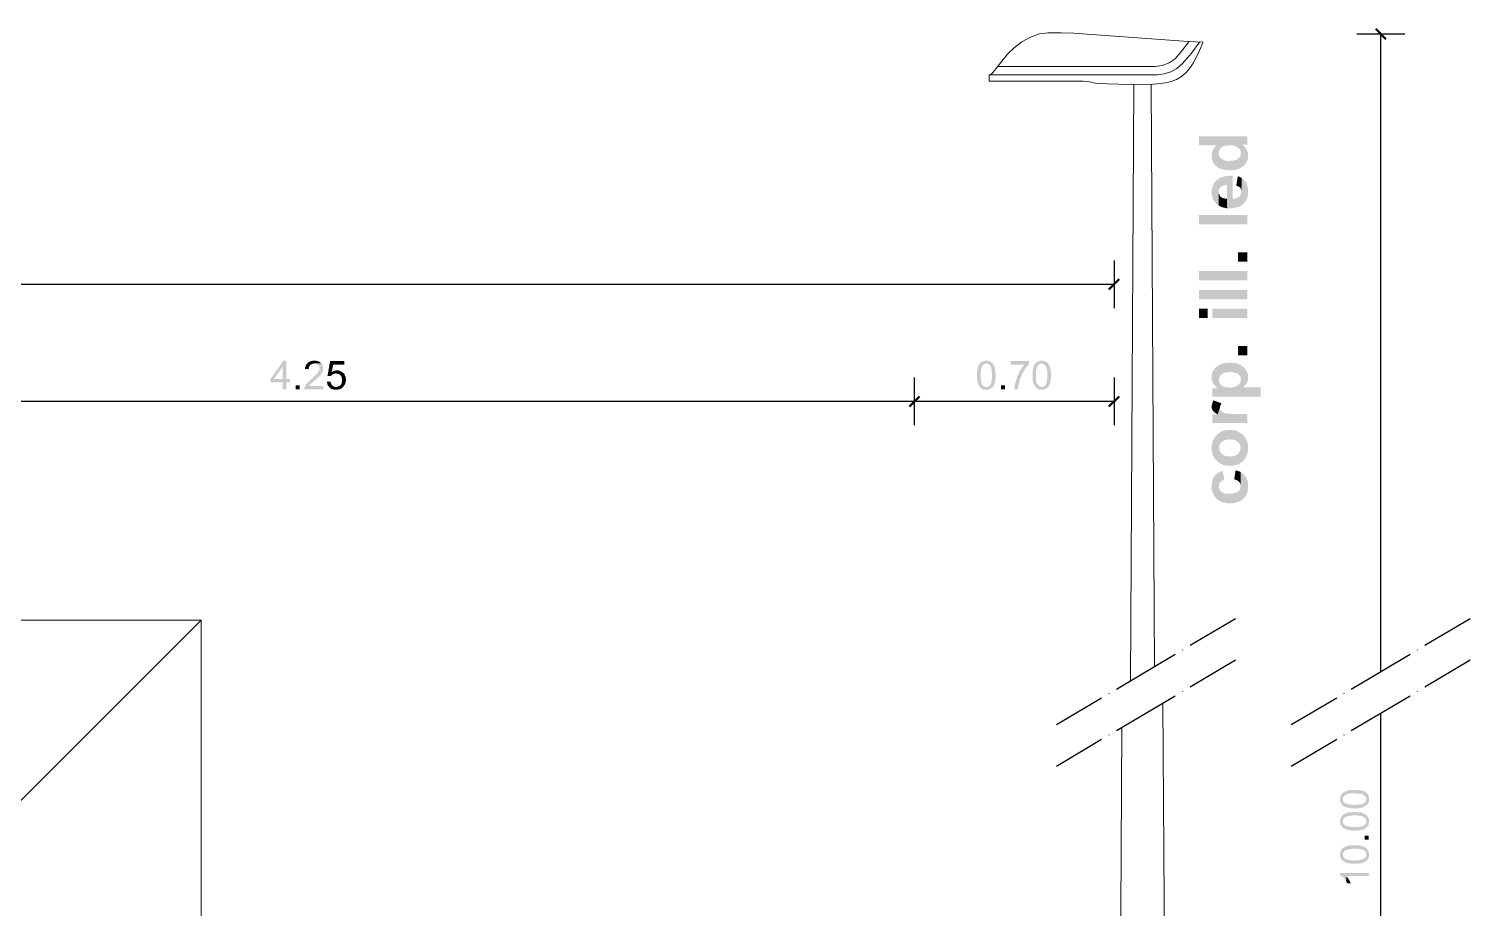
# Model space of a CAD drawing. Header units: millimetres. Extents: x 0.3 to 47.5, y 0.1 to 28.
# Drawn here: x 19.391 to 23.371, y 11.296 to 13.724 of the extents above; entities that cross this region are included whole.
import ezdxf

# ---------------------------------------------------------------- set-up
doc = ezdxf.new("R2010")
doc.units = ezdxf.units.MM
doc.layers.add('PDF _Geometria', color=7, linetype='Continuous')
doc.layers.add('PDF _Riempimenti solidi', color=7, linetype='Continuous')

msp = doc.modelspace()

# ---------------------------------------------------------------- hatches: boundary and pattern name
at = {"layer": 'PDF _Riempimenti solidi', "transparency": 33554559}
for points in [[(22.6225, 13.4274), (22.6225, 13.4024), (22.6708, 13.4024), (22.6725, 13.3432), (22.675, 13.3407), (22.6767, 13.3807), (22.6767, 13.3841), (22.6775, 13.3874), (22.6792, 13.3907), (22.6808, 13.3932), (22.6842, 13.3957), (22.6858, 13.3974), (22.6883, 13.3991), (22.695, 13.4007), (22.6992, 13.4016), (22.7033, 13.4016), (22.7075, 13.4024), (22.71, 13.4024), (22.7142, 13.4016), (22.7183, 13.4016), (22.7217, 13.3999), (22.725, 13.3991), (22.73, 13.3957), (22.7325, 13.3941), (22.735, 13.3907), (22.7367, 13.3874), (22.7375, 13.3841), (22.7375, 13.3807), (22.7392, 13.3416), (22.7417, 13.4041), (22.7558, 13.4041), (22.7558, 13.4274)], [(22.6575, 13.3741), (22.6575, 13.3666), (22.6583, 13.3624), (22.66, 13.3591), (22.6608, 13.3566), (22.6625, 13.3532), (22.665, 13.3499), (22.6675, 13.3474), (22.67, 13.3449), (22.6725, 13.3432), (22.6708, 13.4024), (22.6683, 13.3999), (22.6658, 13.3966), (22.6633, 13.3941), (22.66, 13.3874), (22.6583, 13.3841), (22.6575, 13.3807), (22.6575, 13.3774)], [(22.675, 13.3407), (22.6775, 13.3391), (22.6808, 13.3382), (22.6842, 13.3366), (22.6908, 13.3349), (22.695, 13.3341), (22.6983, 13.3341), (22.7025, 13.3332), (22.7117, 13.3332), (22.7158, 13.3341), (22.7192, 13.3341), (22.7233, 13.3349), (22.7267, 13.3357), (22.73, 13.3366), (22.7333, 13.3382), (22.7367, 13.3399), (22.7392, 13.3416), (22.7375, 13.3807), (22.7375, 13.3774), (22.7367, 13.3741), (22.735, 13.3716), (22.7333, 13.3682), (22.7308, 13.3657), (22.7275, 13.3641), (22.7275, 13.3632), (22.725, 13.3624), (22.7217, 13.3616), (22.7183, 13.3607), (22.7142, 13.3599), (22.71, 13.3599), (22.705, 13.3591), (22.7042, 13.3591), (22.7, 13.3599), (22.6958, 13.3599), (22.6925, 13.3607), (22.6892, 13.3624), (22.6842, 13.3657), (22.6817, 13.3674), (22.6792, 13.3707), (22.6775, 13.3741), (22.6767, 13.3774), (22.6767, 13.3807)], [(22.7392, 13.3416), (22.7442, 13.3449), (22.7475, 13.3482), (22.75, 13.3507), (22.7517, 13.3541), (22.7533, 13.3566), (22.7567, 13.3632), (22.7575, 13.3666), (22.7575, 13.3791), (22.7567, 13.3832), (22.755, 13.3866), (22.7542, 13.3899), (22.7533, 13.3899), (22.7517, 13.3932), (22.75, 13.3957), (22.7475, 13.3991), (22.745, 13.4016), (22.7417, 13.4041)], [(22.6575, 13.2724), (22.6575, 13.2657), (22.6583, 13.2616), (22.6592, 13.2582), (22.66, 13.2549), (22.6617, 13.2524), (22.6633, 13.2491), (22.6658, 13.2457), (22.6683, 13.2432), (22.6708, 13.2407), (22.6733, 13.2382), (22.6767, 13.2366), (22.6767, 13.2782), (22.6783, 13.2816), (22.68, 13.2841), (22.6825, 13.2874), (22.6875, 13.2907), (22.6908, 13.2916), (22.695, 13.2924), (22.6992, 13.2932), (22.6992, 13.2549), (22.7, 13.2282), (22.715, 13.2282), (22.7183, 13.2291), (22.7225, 13.2299), (22.7258, 13.2307), (22.7292, 13.2316), (22.7325, 13.2324), (22.7358, 13.2341), (22.7383, 13.2357), (22.7417, 13.2374), (22.7433, 13.2399), (22.7458, 13.2416), (22.7483, 13.2441), (22.75, 13.2466), (22.7525, 13.2499), (22.7533, 13.2532), (22.755, 13.2557), (22.7558, 13.2599), (22.7567, 13.2632), (22.7575, 13.2666), (22.7575, 13.2816), (22.7567, 13.2857), (22.7558, 13.2891), (22.755, 13.2924), (22.7542, 13.2957), (22.7525, 13.2982), (22.7508, 13.3016), (22.75, 13.3024), (22.745, 13.3074), (22.7425, 13.3099), (22.74, 13.3116), (22.7392, 13.2749), (22.7383, 13.2732), (22.7383, 13.2699), (22.7367, 13.2666), (22.735, 13.2632), (22.7325, 13.2607), (22.7317, 13.2599), (22.7292, 13.2582), (22.7258, 13.2566), (22.7192, 13.2549), (22.715, 13.2541), (22.715, 13.3182), (22.7033, 13.3182), (22.6992, 13.3174), (22.695, 13.3166), (22.6917, 13.3166), (22.6883, 13.3149), (22.685, 13.3141), (22.6817, 13.3132), (22.6792, 13.3116), (22.6758, 13.3099), (22.6733, 13.3082), (22.67, 13.3049), (22.6675, 13.3024), (22.665, 13.2999), (22.6633, 13.2974), (22.6617, 13.2941), (22.66, 13.2907), (22.6592, 13.2874), (22.6583, 13.2841), (22.6575, 13.2799), (22.6575, 13.2766)], [(22.725, 13.2916), (22.7267, 13.2907), (22.73, 13.2891), (22.7333, 13.2874), (22.7358, 13.2857), (22.7375, 13.2824), (22.7383, 13.2791), (22.7392, 13.2749), (22.74, 13.3116), (22.7367, 13.3141), (22.7333, 13.3157), (22.7292, 13.3166)], [(22.6767, 13.2366), (22.6792, 13.2349), (22.6858, 13.2316), (22.6958, 13.2291), (22.7, 13.2282), (22.6992, 13.2549), (22.6958, 13.2549), (22.6917, 13.2557), (22.6883, 13.2566), (22.685, 13.2582), (22.6825, 13.2599), (22.6817, 13.2607), (22.6792, 13.2641), (22.6783, 13.2666), (22.6767, 13.2699), (22.6767, 13.2741)], [(20.1025, 12.8074), (20.0942, 12.8074), (20.0583, 12.7566), (20.0583, 12.7474), (20.0925, 12.7474), (20.0925, 12.7282), (20.1025, 12.7282), (20.1025, 12.7474), (20.1125, 12.7474), (20.1125, 12.7566), (20.0675, 12.7566), (20.0925, 12.7916)], [(20.1025, 12.8074), (20.0925, 12.7916), (20.0925, 12.7566), (20.0675, 12.7566), (20.1025, 12.7566)], [(20.1992, 12.7999), (20.1792, 12.7999), (20.18, 12.7999), (20.1825, 12.7991), (20.1842, 12.7991), (20.1867, 12.7982), (20.1883, 12.7966), (20.19, 12.7957), (20.1917, 12.7941), (20.1925, 12.7924), (20.1933, 12.7899), (20.1942, 12.7882), (20.1942, 12.7841), (20.1933, 12.7824), (20.1925, 12.7807), (20.1917, 12.7782), (20.1908, 12.7766), (20.1892, 12.7741), (20.1883, 12.7732), (20.1875, 12.7716), (20.1867, 12.7707), (20.185, 12.7691), (20.1833, 12.7674), (20.1817, 12.7666), (20.1783, 12.7632), (20.1767, 12.7616), (20.1742, 12.7591), (20.1717, 12.7574), (20.1683, 12.7541), (20.1667, 12.7532), (20.165, 12.7516), (20.1633, 12.7499), (20.1592, 12.7457), (20.1583, 12.7449), (20.1575, 12.7424), (20.1558, 12.7407), (20.1542, 12.7374), (20.1533, 12.7349), (20.1525, 12.7332), (20.1517, 12.7307), (20.1517, 12.7282), (20.2042, 12.7282), (20.2042, 12.7374), (20.165, 12.7374), (20.165, 12.7382), (20.1667, 12.7399), (20.1675, 12.7416), (20.1692, 12.7432), (20.17, 12.7441), (20.1708, 12.7449), (20.1725, 12.7457), (20.1758, 12.7491), (20.1783, 12.7507), (20.1808, 12.7532), (20.1833, 12.7549), (20.185, 12.7574), (20.1875, 12.7591), (20.1892, 12.7599), (20.1908, 12.7616), (20.1917, 12.7632), (20.1933, 12.7641), (20.1942, 12.7657), (20.1958, 12.7666), (20.1958, 12.7674), (20.1975, 12.7691), (20.1992, 12.7707), (20.2, 12.7732), (20.2008, 12.7749), (20.2017, 12.7766), (20.2025, 12.7774), (20.2033, 12.7791), (20.2033, 12.7816), (20.2042, 12.7832), (20.2042, 12.7882), (20.2033, 12.7907), (20.2025, 12.7924), (20.2025, 12.7941), (20.2017, 12.7966), (20.2, 12.7982)], [(20.1792, 12.8074), (20.175, 12.8074), (20.1725, 12.8066), (20.17, 12.8066), (20.1683, 12.8057), (20.1667, 12.8049), (20.165, 12.8041), (20.1633, 12.8032), (20.1617, 12.8016), (20.16, 12.8007), (20.1592, 12.7991), (20.1575, 12.7974), (20.1567, 12.7957), (20.1558, 12.7941), (20.155, 12.7916), (20.1542, 12.7899), (20.1542, 12.7849), (20.1633, 12.7841), (20.1642, 12.7857), (20.1642, 12.7882), (20.165, 12.7899), (20.1658, 12.7924), (20.1667, 12.7941), (20.1683, 12.7957), (20.1692, 12.7966), (20.1708, 12.7974), (20.1725, 12.7982), (20.1742, 12.7991), (20.1767, 12.7991), (20.1792, 12.7999), (20.1992, 12.7999), (20.1975, 12.8016), (20.1958, 12.8024), (20.1942, 12.8041), (20.1925, 12.8049), (20.19, 12.8057), (20.1883, 12.8066), (20.1867, 12.8066), (20.1842, 12.8074), (20.1817, 12.8074)], [(20.2625, 12.8066), (20.2233, 12.8066), (20.2158, 12.7657), (20.225, 12.7649), (20.2258, 12.7657), (20.2275, 12.7674), (20.2292, 12.7691), (20.2308, 12.7699), (20.2333, 12.7707), (20.235, 12.7716), (20.2375, 12.7724), (20.2392, 12.7724), (20.2592, 12.7732), (20.2575, 12.7749), (20.2275, 12.7757), (20.2317, 12.7966), (20.2625, 12.7966)], [(20.2417, 12.7807), (20.2392, 12.7807), (20.2375, 12.7799), (20.235, 12.7799), (20.2333, 12.7791), (20.2308, 12.7782), (20.2292, 12.7774), (20.2275, 12.7757), (20.2575, 12.7749), (20.2558, 12.7766), (20.2542, 12.7774), (20.2525, 12.7782), (20.2508, 12.7791), (20.2483, 12.7799), (20.2467, 12.7807), (20.2442, 12.7807)], [(22.0175, 12.7999), (22.0158, 12.7982), (22.015, 12.7966), (22.0142, 12.7941), (22.0133, 12.7924), (22.0125, 12.7899), (22.0117, 12.7891), (22.0117, 12.7874), (22.0108, 12.7857), (22.0108, 12.7841), (22.01, 12.7816), (22.01, 12.7774), (22.0092, 12.7749), (22.0092, 12.7607), (22.01, 12.7582), (22.01, 12.7532), (22.0108, 12.7507), (22.0108, 12.7491), (22.0117, 12.7466), (22.0125, 12.7449), (22.0125, 12.7432), (22.0133, 12.7416), (22.0167, 12.7349), (22.0175, 12.7341), (22.035, 12.7349), (22.0342, 12.7349), (22.0325, 12.7357), (22.03, 12.7357), (22.0283, 12.7366), (22.025, 12.7399), (22.0233, 12.7416), (22.0225, 12.7432), (22.0225, 12.7441), (22.0208, 12.7474), (22.0208, 12.7491), (22.02, 12.7516), (22.02, 12.7557), (22.0192, 12.7582), (22.0192, 12.7774), (22.02, 12.7799), (22.02, 12.7824), (22.0208, 12.7841), (22.0208, 12.7866), (22.0217, 12.7882), (22.0217, 12.7899), (22.0225, 12.7916), (22.0233, 12.7924), (22.0242, 12.7941), (22.0258, 12.7957), (22.0267, 12.7966), (22.0283, 12.7982), (22.0308, 12.7991), (22.0325, 12.7991), (22.035, 12.7999)], [(22.035, 12.8074), (22.03, 12.8074), (22.0283, 12.8066), (22.0258, 12.8057), (22.0225, 12.8041), (22.0208, 12.8032), (22.02, 12.8024), (22.0183, 12.8016), (22.0175, 12.7999), (22.0358, 12.7999), (22.0375, 12.7991), (22.0392, 12.7991), (22.0417, 12.7974), (22.0433, 12.7966), (22.045, 12.7949), (22.0458, 12.7932), (22.0467, 12.7932), (22.0467, 12.7916), (22.0475, 12.7907), (22.0483, 12.7891), (22.0483, 12.7874), (22.0492, 12.7857), (22.0492, 12.7832), (22.05, 12.7807), (22.05, 12.7757), (22.0508, 12.7732), (22.0508, 12.7607), (22.05, 12.7582), (22.05, 12.7532), (22.0492, 12.7507), (22.0492, 12.7491), (22.0483, 12.7474), (22.0483, 12.7457), (22.0475, 12.7441), (22.0467, 12.7424), (22.0458, 12.7416), (22.0458, 12.7407), (22.0425, 12.7374), (22.0408, 12.7366), (22.0392, 12.7357), (22.0367, 12.7349), (22.035, 12.7349), (22.0175, 12.7341), (22.0192, 12.7332), (22.0208, 12.7316), (22.0225, 12.7307), (22.0242, 12.7291), (22.0258, 12.7282), (22.0283, 12.7282), (22.03, 12.7274), (22.04, 12.7274), (22.0417, 12.7282), (22.0442, 12.7291), (22.0458, 12.7299), (22.0492, 12.7316), (22.0525, 12.7349), (22.0542, 12.7366), (22.055, 12.7382), (22.0558, 12.7407), (22.0567, 12.7424), (22.0575, 12.7449), (22.0575, 12.7457), (22.0592, 12.7491), (22.0592, 12.7507), (22.06, 12.7532), (22.06, 12.7599), (22.0608, 12.7624), (22.0608, 12.7716), (22.06, 12.7741), (22.06, 12.7807), (22.0592, 12.7824), (22.0592, 12.7857), (22.0583, 12.7882), (22.0575, 12.7899), (22.0567, 12.7924), (22.055, 12.7957), (22.0542, 12.7974), (22.0525, 12.7999), (22.0508, 12.8007), (22.0492, 12.8024), (22.0475, 12.8041), (22.0458, 12.8049), (22.0433, 12.8057), (22.0417, 12.8066), (22.0392, 12.8074), (22.0375, 12.8074)], [(22.1525, 12.8066), (22.1017, 12.8066), (22.1017, 12.7966), (22.14, 12.7966), (22.1383, 12.7949), (22.1375, 12.7932), (22.1358, 12.7916), (22.135, 12.7899), (22.1333, 12.7882), (22.1325, 12.7866), (22.1308, 12.7849), (22.13, 12.7824), (22.1283, 12.7807), (22.1275, 12.7782), (22.1267, 12.7766), (22.1258, 12.7757), (22.125, 12.7732), (22.1242, 12.7716), (22.1225, 12.7699), (22.1217, 12.7674), (22.1208, 12.7657), (22.12, 12.7632), (22.1192, 12.7616), (22.1192, 12.7591), (22.1183, 12.7574), (22.1175, 12.7549), (22.1167, 12.7532), (22.1167, 12.7507), (22.1158, 12.7499), (22.115, 12.7474), (22.115, 12.7449), (22.1142, 12.7424), (22.1142, 12.7407), (22.1133, 12.7382), (22.1133, 12.7341), (22.1125, 12.7324), (22.1125, 12.7282), (22.1225, 12.7282), (22.1225, 12.7307), (22.1233, 12.7332), (22.1233, 12.7374), (22.1242, 12.7399), (22.1242, 12.7416), (22.125, 12.7441), (22.125, 12.7457), (22.1258, 12.7482), (22.1267, 12.7499), (22.1267, 12.7507), (22.1275, 12.7532), (22.1275, 12.7549), (22.1283, 12.7574), (22.1292, 12.7591), (22.13, 12.7616), (22.1308, 12.7632), (22.1317, 12.7657), (22.1333, 12.7691), (22.1342, 12.7716), (22.1358, 12.7732), (22.1367, 12.7757), (22.1375, 12.7774), (22.1383, 12.7791), (22.14, 12.7816), (22.1408, 12.7832), (22.1425, 12.7857), (22.1433, 12.7874), (22.145, 12.7891), (22.1467, 12.7907), (22.1475, 12.7924), (22.1492, 12.7941), (22.15, 12.7957), (22.1517, 12.7974), (22.1525, 12.7991)], [(22.17, 12.7999), (22.1692, 12.7982), (22.1675, 12.7966), (22.1667, 12.7941), (22.1658, 12.7924), (22.165, 12.7899), (22.165, 12.7891), (22.1642, 12.7874), (22.1642, 12.7857), (22.1633, 12.7841), (22.1633, 12.7816), (22.1625, 12.7799), (22.1625, 12.7557), (22.1633, 12.7532), (22.1633, 12.7507), (22.1642, 12.7491), (22.1642, 12.7466), (22.165, 12.7449), (22.1658, 12.7432), (22.1667, 12.7416), (22.17, 12.7349), (22.1708, 12.7341), (22.1875, 12.7349), (22.185, 12.7357), (22.1833, 12.7357), (22.1817, 12.7366), (22.18, 12.7382), (22.1767, 12.7416), (22.1758, 12.7432), (22.175, 12.7441), (22.1742, 12.7457), (22.1742, 12.7474), (22.1733, 12.7491), (22.1733, 12.7516), (22.1725, 12.7532), (22.1725, 12.7641), (22.1717, 12.7674), (22.1725, 12.7691), (22.1725, 12.7799), (22.1733, 12.7824), (22.1733, 12.7841), (22.1742, 12.7866), (22.1742, 12.7882), (22.1758, 12.7916), (22.1767, 12.7924), (22.1767, 12.7941), (22.1783, 12.7957), (22.18, 12.7966), (22.1817, 12.7982), (22.1833, 12.7991), (22.1858, 12.7991), (22.1875, 12.7999)], [(22.1875, 12.8074), (22.1833, 12.8074), (22.1808, 12.8066), (22.1792, 12.8057), (22.1767, 12.8049), (22.175, 12.8041), (22.1733, 12.8032), (22.1733, 12.8024), (22.1717, 12.8016), (22.17, 12.7999), (22.1883, 12.7999), (22.1908, 12.7991), (22.1925, 12.7991), (22.1942, 12.7974), (22.1958, 12.7966), (22.1975, 12.7949), (22.1992, 12.7932), (22.2, 12.7916), (22.2008, 12.7907), (22.2008, 12.7891), (22.2017, 12.7874), (22.2017, 12.7857), (22.2025, 12.7832), (22.2025, 12.7807), (22.2033, 12.7791), (22.2033, 12.7557), (22.2025, 12.7532), (22.2025, 12.7507), (22.2017, 12.7491), (22.2017, 12.7474), (22.2008, 12.7457), (22.2, 12.7441), (22.2, 12.7424), (22.1992, 12.7416), (22.1983, 12.7407), (22.195, 12.7374), (22.1933, 12.7366), (22.19, 12.7349), (22.1875, 12.7349), (22.1708, 12.7341), (22.1725, 12.7332), (22.1742, 12.7316), (22.1758, 12.7307), (22.1775, 12.7291), (22.1792, 12.7282), (22.1808, 12.7282), (22.1833, 12.7274), (22.1925, 12.7274), (22.195, 12.7282), (22.1983, 12.7299), (22.2008, 12.7307), (22.2025, 12.7316), (22.2025, 12.7324), (22.2042, 12.7332), (22.2058, 12.7349), (22.2075, 12.7382), (22.2092, 12.7407), (22.21, 12.7424), (22.2108, 12.7449), (22.2108, 12.7457), (22.2117, 12.7474), (22.2117, 12.7491), (22.2125, 12.7507), (22.2125, 12.7549), (22.2133, 12.7574), (22.2133, 12.7782), (22.2125, 12.7807), (22.2125, 12.7841), (22.2117, 12.7857), (22.2108, 12.7882), (22.2108, 12.7899), (22.21, 12.7924), (22.2092, 12.7941), (22.2075, 12.7957), (22.2067, 12.7974), (22.2058, 12.7999), (22.2042, 12.8007), (22.2008, 12.8041), (22.1992, 12.8049), (22.1983, 12.8049), (22.1967, 12.8057), (22.1942, 12.8066), (22.1925, 12.8074), (22.19, 12.8074)], [(22.6575, 12.7624), (22.6575, 12.7549), (22.6583, 12.7507), (22.66, 12.7474), (22.6617, 12.7441), (22.6633, 12.7424), (22.665, 12.7391), (22.6675, 12.7366), (22.6708, 12.7341), (22.6733, 12.7316), (22.6758, 12.7941), (22.6725, 12.7924), (22.67, 12.7907), (22.6675, 12.7882), (22.665, 12.7849), (22.6633, 12.7824), (22.6608, 12.7791), (22.66, 12.7757), (22.6583, 12.7724), (22.6575, 12.7691), (22.6575, 12.7657)], [(22.6592, 12.7316), (22.6592, 12.7082), (22.7925, 12.7082), (22.7925, 12.7341), (22.7442, 12.7341), (22.7417, 12.7924), (22.7392, 12.7941), (22.7375, 12.7557), (22.7375, 12.7516), (22.7367, 12.7482), (22.735, 12.7457), (22.7325, 12.7424), (22.73, 12.7399), (22.725, 12.7366), (22.7217, 12.7357), (22.7183, 12.7349), (22.7142, 12.7341), (22.71, 12.7332), (22.705, 12.7332), (22.7008, 12.7341), (22.6967, 12.7341), (22.6933, 12.7349), (22.69, 12.7366), (22.6867, 12.7374), (22.6842, 12.7399), (22.6817, 12.7424), (22.68, 12.7449), (22.6783, 12.7482), (22.6775, 12.7516), (22.6775, 12.7549), (22.6758, 12.7941), (22.6733, 12.7316)], [(22.6758, 12.7941), (22.6775, 12.7549), (22.6775, 12.7582), (22.6783, 12.7616), (22.68, 12.7649), (22.6817, 12.7674), (22.685, 12.7699), (22.6858, 12.7707), (22.6883, 12.7724), (22.6917, 12.7741), (22.695, 12.7749), (22.6983, 12.7757), (22.7025, 12.7757), (22.7075, 12.7766), (22.7108, 12.7766), (22.715, 12.7757), (22.7192, 12.7749), (22.7225, 12.7741), (22.7258, 12.7732), (22.7283, 12.7716), (22.7308, 12.7707), (22.7325, 12.7682), (22.735, 12.7657), (22.7367, 12.7624), (22.7375, 12.7591), (22.7375, 12.7557), (22.7392, 12.7941), (22.7358, 12.7957), (22.7333, 12.7974), (22.73, 12.7991), (22.7267, 12.7999), (22.7233, 12.8007), (22.7192, 12.8016), (22.715, 12.8016), (22.7108, 12.8024), (22.7033, 12.8024), (22.6992, 12.8016), (22.695, 12.8016), (22.6917, 12.8007), (22.6883, 12.7999), (22.685, 12.7991), (22.6783, 12.7957)], [(22.7417, 12.7924), (22.7442, 12.7341), (22.7458, 12.7357), (22.7492, 12.7391), (22.7508, 12.7416), (22.7533, 12.7449), (22.755, 12.7474), (22.7558, 12.7507), (22.7575, 12.7541), (22.7575, 12.7691), (22.7567, 12.7724), (22.755, 12.7757), (22.7533, 12.7791), (22.7517, 12.7824), (22.75, 12.7849), (22.7475, 12.7874), (22.7442, 12.7907)], [(20.2242, 12.7499), (20.2142, 12.7491), (20.2142, 12.7482), (20.215, 12.7457), (20.215, 12.7441), (20.2158, 12.7416), (20.2167, 12.7399), (20.2183, 12.7382), (20.2192, 12.7366), (20.2208, 12.7349), (20.2225, 12.7332), (20.225, 12.7307), (20.2267, 12.7299), (20.2283, 12.7291), (20.2308, 12.7282), (20.2325, 12.7282), (20.235, 12.7274), (20.2442, 12.7274), (20.2467, 12.7282), (20.2483, 12.7282), (20.2508, 12.7291), (20.2542, 12.7307), (20.2558, 12.7324), (20.2575, 12.7332), (20.2592, 12.7349), (20.2375, 12.7349), (20.235, 12.7357), (20.2333, 12.7366), (20.2317, 12.7374), (20.23, 12.7391), (20.2283, 12.7399), (20.2275, 12.7416), (20.2267, 12.7432), (20.2258, 12.7449), (20.225, 12.7474)], [(20.2592, 12.7732), (20.2392, 12.7724), (20.24, 12.7724), (20.2425, 12.7716), (20.2442, 12.7716), (20.2467, 12.7707), (20.2483, 12.7699), (20.25, 12.7691), (20.2525, 12.7666), (20.2533, 12.7649), (20.255, 12.7632), (20.255, 12.7607), (20.2558, 12.7591), (20.2558, 12.7566), (20.2567, 12.7541), (20.2558, 12.7516), (20.2558, 12.7499), (20.255, 12.7474), (20.255, 12.7457), (20.2542, 12.7432), (20.2525, 12.7416), (20.2517, 12.7407), (20.2508, 12.7399), (20.2492, 12.7382), (20.2475, 12.7374), (20.2458, 12.7366), (20.2442, 12.7357), (20.2417, 12.7349), (20.24, 12.7349), (20.2592, 12.7349), (20.26, 12.7366), (20.2608, 12.7374), (20.2617, 12.7391), (20.2633, 12.7407), (20.265, 12.7441), (20.265, 12.7466), (20.2658, 12.7482), (20.2667, 12.7507), (20.2667, 12.7582), (20.2658, 12.7607), (20.2658, 12.7624), (20.265, 12.7649), (20.2633, 12.7682), (20.2625, 12.7707), (20.2608, 12.7724)], [(22.6575, 12.6807), (22.6575, 12.6766), (22.6583, 12.6732), (22.66, 12.6699), (22.6633, 12.6666), (22.6658, 12.6641), (22.6692, 12.6616), (22.6733, 12.6591), (22.68, 12.6782), (22.68, 12.6799), (22.6808, 12.6832), (22.6842, 12.6899), (22.6617, 12.6982), (22.6608, 12.6949), (22.6592, 12.6916), (22.6583, 12.6882), (22.6575, 12.6849)], [(22.6592, 12.6591), (22.6592, 12.6357), (22.7558, 12.6357), (22.7558, 12.6607), (22.7167, 12.6607), (22.7117, 12.6616), (22.7008, 12.6616), (22.6983, 12.6624), (22.6958, 12.6624), (22.6933, 12.6632), (22.6917, 12.6632), (22.6883, 12.6649), (22.685, 12.6666), (22.6825, 12.6691), (22.68, 12.6741), (22.68, 12.6782), (22.6733, 12.6591)], [(22.6767, 12.6074), (22.6775, 12.5666), (22.6783, 12.5682), (22.6783, 12.5716), (22.6792, 12.5749), (22.6808, 12.5782), (22.6825, 12.5807), (22.6858, 12.5832), (22.6867, 12.5841), (22.6892, 12.5866), (22.6925, 12.5874), (22.6958, 12.5891), (22.6992, 12.5899), (22.7033, 12.5899), (22.7075, 12.5907), (22.7092, 12.5899), (22.7133, 12.5899), (22.7175, 12.5891), (22.7208, 12.5882), (22.7242, 12.5874), (22.7267, 12.5857), (22.7292, 12.5832), (22.73, 12.5832), (22.7325, 12.5799), (22.735, 12.5774), (22.7358, 12.5741), (22.7367, 12.5707), (22.7375, 12.5666), (22.7375, 12.5257), (22.7408, 12.5274), (22.7433, 12.5299), (22.7458, 12.5324), (22.7483, 12.5357), (22.75, 12.5382), (22.7517, 12.5416), (22.7517, 12.5424), (22.7533, 12.5457), (22.755, 12.5491), (22.7558, 12.5524), (22.7567, 12.5557), (22.7575, 12.5599), (22.7575, 12.5741), (22.7567, 12.5782), (22.7558, 12.5816), (22.755, 12.5849), (22.7533, 12.5882), (22.7517, 12.5916), (22.75, 12.5941), (22.7483, 12.5974), (22.7458, 12.5999), (22.7433, 12.6024), (22.7383, 12.6074), (22.735, 12.6091), (22.7317, 12.6107), (22.7292, 12.6124), (22.7258, 12.6141), (22.7225, 12.6149), (22.7183, 12.6157), (22.715, 12.6157), (22.7108, 12.6166), (22.7033, 12.6166), (22.7, 12.6157), (22.6958, 12.6157), (22.6925, 12.6149), (22.6892, 12.6141), (22.6825, 12.6107), (22.68, 12.6091)], [(22.6575, 12.5666), (22.6575, 12.5582), (22.6583, 12.5549), (22.6592, 12.5507), (22.66, 12.5474), (22.6633, 12.5407), (22.665, 12.5374), (22.6675, 12.5349), (22.67, 12.5324), (22.6725, 12.5299), (22.675, 12.5274), (22.6783, 12.5249), (22.6883, 12.5199), (22.6917, 12.5191), (22.695, 12.5182), (22.6992, 12.5174), (22.7142, 12.5174), (22.7175, 12.5182), (22.7217, 12.5182), (22.725, 12.5199), (22.7317, 12.5216), (22.7342, 12.5232), (22.7375, 12.5257), (22.7375, 12.5666), (22.7367, 12.5657), (22.7367, 12.5624), (22.7358, 12.5591), (22.7342, 12.5557), (22.7317, 12.5524), (22.7292, 12.5499), (22.7283, 12.5491), (22.7258, 12.5474), (22.7225, 12.5457), (22.7192, 12.5449), (22.7158, 12.5441), (22.7117, 12.5432), (22.7017, 12.5432), (22.6975, 12.5441), (22.6942, 12.5449), (22.6908, 12.5466), (22.6883, 12.5482), (22.6858, 12.5499), (22.685, 12.5507), (22.6825, 12.5532), (22.68, 12.5566), (22.6792, 12.5599), (22.6783, 12.5632), (22.6775, 12.5666), (22.6767, 12.6074), (22.6742, 12.6049), (22.6692, 12.5999), (22.6667, 12.5974), (22.665, 12.5941), (22.6625, 12.5916), (22.6617, 12.5882), (22.66, 12.5849), (22.6592, 12.5816), (22.6583, 12.5782), (22.6575, 12.5741), (22.6575, 12.5707)], [(22.6575, 12.4607), (22.6575, 12.4507), (22.6583, 12.4474), (22.6592, 12.4441), (22.6608, 12.4407), (22.6625, 12.4374), (22.6642, 12.4349), (22.6658, 12.4316), (22.6683, 12.4291), (22.67, 12.4266), (22.6708, 12.4266), (22.6733, 12.4241), (22.6758, 12.4224), (22.6775, 12.4607), (22.6775, 12.4666), (22.6792, 12.4699), (22.6808, 12.4724), (22.6825, 12.4741), (22.685, 12.4757), (22.6883, 12.4774), (22.6925, 12.4782), (22.6875, 12.5032), (22.685, 12.5024), (22.6817, 12.5016), (22.675, 12.4982), (22.6717, 12.4957), (22.6692, 12.4941), (22.6667, 12.4916), (22.665, 12.4891), (22.6642, 12.4882), (22.6625, 12.4857), (22.6617, 12.4832), (22.66, 12.4799), (22.6592, 12.4766), (22.6583, 12.4724), (22.6575, 12.4691), (22.6575, 12.4649)], [(22.6758, 12.4224), (22.6783, 12.4207), (22.685, 12.4174), (22.6883, 12.4166), (22.6917, 12.4157), (22.6958, 12.4149), (22.6992, 12.4141), (22.7158, 12.4141), (22.72, 12.4149), (22.73, 12.4174), (22.7333, 12.4191), (22.7367, 12.4207), (22.7392, 12.4224), (22.7417, 12.4241), (22.7442, 12.4266), (22.745, 12.4274), (22.7475, 12.4299), (22.75, 12.4324), (22.7517, 12.4357), (22.7533, 12.4382), (22.755, 12.4416), (22.7558, 12.4449), (22.7567, 12.4491), (22.7575, 12.4524), (22.7575, 12.4674), (22.7567, 12.4707), (22.7567, 12.4749), (22.755, 12.4782), (22.7542, 12.4816), (22.7525, 12.4841), (22.7508, 12.4874), (22.7492, 12.4899), (22.7458, 12.4932), (22.7433, 12.4957), (22.7408, 12.4974), (22.7375, 12.4999), (22.7375, 12.4616), (22.7358, 12.4549), (22.735, 12.4516), (22.7325, 12.4482), (22.73, 12.4457), (22.7275, 12.4449), (22.725, 12.4432), (22.7225, 12.4424), (22.7183, 12.4416), (22.715, 12.4407), (22.7108, 12.4399), (22.7042, 12.4399), (22.6992, 12.4407), (22.6958, 12.4407), (22.6917, 12.4416), (22.6883, 12.4432), (22.6858, 12.4441), (22.6833, 12.4457), (22.6817, 12.4474), (22.68, 12.4507), (22.6783, 12.4541), (22.6775, 12.4574), (22.6775, 12.4607)], [(22.7192, 12.4799), (22.72, 12.4799), (22.7242, 12.4782), (22.7275, 12.4774), (22.7308, 12.4749), (22.7325, 12.4732), (22.7342, 12.4716), (22.7358, 12.4691), (22.7367, 12.4649), (22.7375, 12.4616), (22.7375, 12.4999), (22.7342, 12.5016), (22.7308, 12.5024), (22.7267, 12.5041), (22.7233, 12.5049)], [(23.0117, 11.5966), (23.0117, 11.5924), (23.0125, 11.5899), (23.0133, 11.5882), (23.0142, 11.5857), (23.0158, 11.5824), (23.0167, 11.5824), (23.0175, 11.5807), (23.0192, 11.5791), (23.0192, 11.5974), (23.02, 11.5999), (23.02, 11.6016), (23.0217, 11.6032), (23.0225, 11.6049), (23.0242, 11.6066), (23.0258, 11.6082), (23.0275, 11.6091), (23.0283, 11.6099), (23.03, 11.6099), (23.0317, 11.6107), (23.0333, 11.6107), (23.0358, 11.6116), (23.0383, 11.6116), (23.04, 11.6124), (23.0608, 11.6124), (23.0633, 11.6116), (23.0683, 11.6116), (23.07, 11.6107), (23.0717, 11.6107), (23.075, 11.6091), (23.0767, 11.6091), (23.0775, 11.6082), (23.08, 11.6057), (23.0817, 11.6041), (23.0825, 11.6024), (23.0833, 11.6007), (23.0842, 11.5991), (23.0842, 11.5966), (23.085, 11.5799), (23.0858, 11.5816), (23.0875, 11.5824), (23.0883, 11.5841), (23.09, 11.5866), (23.0908, 11.5882), (23.0908, 11.5899), (23.0917, 11.5924), (23.0917, 11.6016), (23.0908, 11.6041), (23.09, 11.6057), (23.0892, 11.6074), (23.0883, 11.6091), (23.0875, 11.6107), (23.0867, 11.6116), (23.0858, 11.6132), (23.0842, 11.6141), (23.0825, 11.6157), (23.0808, 11.6166), (23.0783, 11.6182), (23.0767, 11.6191), (23.0742, 11.6199), (23.0717, 11.6199), (23.07, 11.6207), (23.0683, 11.6207), (23.0658, 11.6216), (23.0642, 11.6216), (23.0617, 11.6224), (23.0425, 11.6224), (23.0408, 11.6216), (23.0367, 11.6216), (23.035, 11.6207), (23.0333, 11.6207), (23.0308, 11.6199), (23.0292, 11.6191), (23.0267, 11.6191), (23.025, 11.6174), (23.0233, 11.6166), (23.0217, 11.6157), (23.0192, 11.6141), (23.0175, 11.6132), (23.0167, 11.6116), (23.015, 11.6099), (23.0142, 11.6082), (23.0142, 11.6074), (23.0133, 11.6057), (23.0125, 11.6032), (23.0117, 11.6016), (23.0117, 11.5991)], [(23.0192, 11.5791), (23.0208, 11.5782), (23.0225, 11.5766), (23.025, 11.5757), (23.0267, 11.5749), (23.0292, 11.5741), (23.03, 11.5741), (23.0317, 11.5732), (23.0333, 11.5732), (23.035, 11.5724), (23.0375, 11.5724), (23.0392, 11.5716), (23.0467, 11.5716), (23.0492, 11.5707), (23.0533, 11.5707), (23.0558, 11.5716), (23.0633, 11.5716), (23.0658, 11.5724), (23.0683, 11.5724), (23.07, 11.5732), (23.0725, 11.5732), (23.0742, 11.5741), (23.0775, 11.5757), (23.0792, 11.5766), (23.0808, 11.5774), (23.0825, 11.5782), (23.0833, 11.5791), (23.085, 11.5799), (23.0842, 11.5966), (23.0842, 11.5957), (23.0833, 11.5941), (23.0833, 11.5924), (23.0825, 11.5907), (23.0808, 11.5891), (23.0775, 11.5857), (23.0758, 11.5849), (23.075, 11.5841), (23.0733, 11.5832), (23.0717, 11.5832), (23.07, 11.5824), (23.0675, 11.5824), (23.0658, 11.5816), (23.0575, 11.5816), (23.055, 11.5807), (23.0467, 11.5807), (23.0442, 11.5816), (23.0392, 11.5816), (23.0367, 11.5824), (23.035, 11.5824), (23.0325, 11.5832), (23.0308, 11.5832), (23.0275, 11.5849), (23.0267, 11.5849), (23.025, 11.5857), (23.0217, 11.5891), (23.0208, 11.5907), (23.02, 11.5924), (23.02, 11.5949), (23.0192, 11.5966)], [(23.0117, 11.5357), (23.0117, 11.5307), (23.0125, 11.5291), (23.0133, 11.5266), (23.0158, 11.5216), (23.0167, 11.5207), (23.0175, 11.5191), (23.0192, 11.5182), (23.0192, 11.5366), (23.02, 11.5382), (23.02, 11.5399), (23.0217, 11.5424), (23.0225, 11.5441), (23.0242, 11.5457), (23.0275, 11.5474), (23.0283, 11.5482), (23.03, 11.5491), (23.0317, 11.5491), (23.0333, 11.5499), (23.0358, 11.5499), (23.0383, 11.5507), (23.0433, 11.5507), (23.0458, 11.5516), (23.0583, 11.5516), (23.0608, 11.5507), (23.0658, 11.5507), (23.0683, 11.5499), (23.07, 11.5499), (23.0717, 11.5491), (23.0733, 11.5491), (23.075, 11.5482), (23.0767, 11.5474), (23.0775, 11.5466), (23.0783, 11.5466), (23.08, 11.5449), (23.0817, 11.5432), (23.0825, 11.5416), (23.0833, 11.5399), (23.0842, 11.5374), (23.0842, 11.5357), (23.085, 11.5182), (23.0858, 11.5199), (23.0875, 11.5216), (23.0883, 11.5232), (23.09, 11.5249), (23.0908, 11.5266), (23.0908, 11.5291), (23.0917, 11.5307), (23.0917, 11.5407), (23.0908, 11.5424), (23.09, 11.5449), (23.0892, 11.5466), (23.0883, 11.5482), (23.0875, 11.5499), (23.0867, 11.5507), (23.0858, 11.5516), (23.0842, 11.5532), (23.0825, 11.5541), (23.0808, 11.5557), (23.0783, 11.5566), (23.0767, 11.5574), (23.0742, 11.5582), (23.0733, 11.5582), (23.07, 11.5599), (23.0658, 11.5599), (23.0642, 11.5607), (23.0592, 11.5607), (23.0567, 11.5616), (23.0475, 11.5616), (23.045, 11.5607), (23.0383, 11.5607), (23.0367, 11.5599), (23.0333, 11.5599), (23.0308, 11.5591), (23.0292, 11.5582), (23.0267, 11.5574), (23.025, 11.5566), (23.0233, 11.5557), (23.0217, 11.5549), (23.0192, 11.5532), (23.0175, 11.5516), (23.0167, 11.5499), (23.015, 11.5482), (23.0142, 11.5466), (23.0133, 11.5441), (23.0125, 11.5424), (23.0117, 11.5399), (23.0117, 11.5382)], [(23.0192, 11.5182), (23.0208, 11.5166), (23.0225, 11.5157), (23.025, 11.5149), (23.0267, 11.5141), (23.0292, 11.5124), (23.0317, 11.5124), (23.0333, 11.5116), (23.035, 11.5116), (23.0375, 11.5107), (23.0417, 11.5107), (23.0442, 11.5099), (23.0608, 11.5099), (23.0633, 11.5107), (23.0658, 11.5107), (23.0683, 11.5116), (23.07, 11.5116), (23.0725, 11.5124), (23.0742, 11.5132), (23.0758, 11.5132), (23.0775, 11.5141), (23.0792, 11.5149), (23.0808, 11.5157), (23.0825, 11.5166), (23.0833, 11.5174), (23.085, 11.5182), (23.0842, 11.5357), (23.0842, 11.5349), (23.0833, 11.5332), (23.0833, 11.5307), (23.0825, 11.5291), (23.0808, 11.5274), (23.0792, 11.5257), (23.0775, 11.5241), (23.0758, 11.5232), (23.075, 11.5232), (23.0733, 11.5224), (23.0717, 11.5216), (23.07, 11.5216), (23.0675, 11.5207), (23.0633, 11.5207), (23.0608, 11.5199), (23.0417, 11.5199), (23.0392, 11.5207), (23.0367, 11.5207), (23.035, 11.5216), (23.0325, 11.5216), (23.0308, 11.5224), (23.0292, 11.5224), (23.0275, 11.5232), (23.0267, 11.5241), (23.025, 11.5249), (23.0233, 11.5257), (23.0217, 11.5274), (23.0208, 11.5291), (23.02, 11.5316), (23.02, 11.5332), (23.0192, 11.5357)], [(23.0117, 11.4441), (23.0117, 11.4391), (23.0125, 11.4366), (23.0133, 11.4349), (23.0158, 11.4299), (23.0167, 11.4291), (23.0175, 11.4274), (23.0192, 11.4266), (23.0192, 11.4449), (23.02, 11.4466), (23.02, 11.4482), (23.0217, 11.4499), (23.0225, 11.4524), (23.0242, 11.4532), (23.0258, 11.4549), (23.0275, 11.4557), (23.0283, 11.4566), (23.03, 11.4574), (23.0317, 11.4574), (23.0333, 11.4582), (23.0358, 11.4582), (23.0383, 11.4591), (23.0458, 11.4591), (23.0483, 11.4599), (23.055, 11.4599), (23.0583, 11.4591), (23.0658, 11.4591), (23.0683, 11.4582), (23.07, 11.4582), (23.0717, 11.4574), (23.0733, 11.4574), (23.0767, 11.4557), (23.0775, 11.4549), (23.0783, 11.4549), (23.08, 11.4532), (23.0817, 11.4516), (23.0825, 11.4499), (23.0833, 11.4482), (23.0842, 11.4457), (23.0842, 11.4441), (23.085, 11.4266), (23.0858, 11.4282), (23.0875, 11.4299), (23.0883, 11.4316), (23.09, 11.4332), (23.0908, 11.4349), (23.0908, 11.4374), (23.0917, 11.4391), (23.0917, 11.4491), (23.0908, 11.4507), (23.09, 11.4532), (23.0892, 11.4549), (23.0883, 11.4566), (23.0875, 11.4582), (23.0867, 11.4582), (23.0858, 11.4599), (23.0842, 11.4616), (23.0825, 11.4624), (23.0808, 11.4641), (23.0783, 11.4649), (23.0767, 11.4657), (23.0742, 11.4666), (23.0733, 11.4666), (23.0717, 11.4674), (23.07, 11.4674), (23.0683, 11.4682), (23.0658, 11.4682), (23.0642, 11.4691), (23.0567, 11.4691), (23.0542, 11.4699), (23.05, 11.4699), (23.0475, 11.4691), (23.0383, 11.4691), (23.0367, 11.4682), (23.035, 11.4682), (23.0333, 11.4674), (23.0308, 11.4674), (23.0292, 11.4666), (23.0267, 11.4657), (23.0233, 11.4641), (23.0217, 11.4632), (23.0192, 11.4616), (23.0175, 11.4599), (23.0167, 11.4582), (23.015, 11.4566), (23.0142, 11.4549), (23.0142, 11.4541), (23.0133, 11.4524), (23.0125, 11.4507), (23.0117, 11.4482), (23.0117, 11.4466)], [(23.0192, 11.4266), (23.0208, 11.4249), (23.0225, 11.4241), (23.025, 11.4232), (23.0267, 11.4216), (23.0292, 11.4207), (23.0317, 11.4207), (23.0333, 11.4199), (23.035, 11.4199), (23.0375, 11.4191), (23.0392, 11.4191), (23.0417, 11.4182), (23.0608, 11.4182), (23.0633, 11.4191), (23.0658, 11.4191), (23.0683, 11.4199), (23.07, 11.4199), (23.0725, 11.4207), (23.0742, 11.4207), (23.0758, 11.4216), (23.0775, 11.4224), (23.0792, 11.4232), (23.0808, 11.4241), (23.0825, 11.4249), (23.0833, 11.4257), (23.085, 11.4266), (23.0842, 11.4441), (23.0842, 11.4432), (23.0833, 11.4407), (23.0833, 11.4391), (23.0825, 11.4374), (23.0808, 11.4357), (23.0775, 11.4324), (23.0758, 11.4316), (23.075, 11.4316), (23.0733, 11.4307), (23.0717, 11.4299), (23.07, 11.4299), (23.0675, 11.4291), (23.0658, 11.4291), (23.0633, 11.4282), (23.0417, 11.4282), (23.0392, 11.4291), (23.035, 11.4291), (23.0325, 11.4299), (23.0308, 11.4307), (23.0292, 11.4307), (23.0275, 11.4316), (23.0267, 11.4324), (23.025, 11.4332), (23.0233, 11.4341), (23.0217, 11.4357), (23.0208, 11.4374), (23.02, 11.4399), (23.02, 11.4416), (23.0192, 11.4441)], [(23.0117, 11.3932), (23.0117, 11.3866), (23.0133, 11.3857), (23.015, 11.3849), (23.0167, 11.3832), (23.0183, 11.3824), (23.02, 11.3807), (23.0217, 11.3782), (23.0233, 11.3774), (23.0242, 11.3757), (23.0258, 11.3741), (23.0267, 11.3724), (23.0283, 11.3707), (23.0292, 11.3841), (23.0908, 11.3841), (23.0908, 11.3932)], [(23.0283, 11.3707), (23.0292, 11.3682), (23.03, 11.3666), (23.0317, 11.3641), (23.0408, 11.3641), (23.0408, 11.3649), (23.04, 11.3666), (23.0392, 11.3682), (23.0383, 11.3707), (23.0367, 11.3724), (23.0358, 11.3749), (23.035, 11.3749), (23.0342, 11.3774), (23.0325, 11.3791), (23.0317, 11.3807), (23.03, 11.3824), (23.0292, 11.3841)]]:
    msp.add_hatch(color=256, dxfattribs=at).paths.add_polyline_path(points)

# ---------------------------------------------------------------- linework, layer by layer
at = {"layer": 'PDF _Geometria', "lineweight": 9}
msp.add_lwpolyline([(22.0425, 13.5799), (22.29, 13.5799), (22.2933, 13.5799), (22.3025, 13.5791), (22.3117, 13.5782), (22.32, 13.5774), (22.3358, 13.5741), (22.3683, 13.5724), (22.4325, 13.5707), (22.4975, 13.5716), (22.5292, 13.5749), (22.545, 13.5782), (22.56, 13.5841), (22.5742, 13.5924), (22.5867, 13.6032), (22.5967, 13.6157), (22.6058, 13.6291), (22.6208, 13.6574), (22.6275, 13.6724), (22.6325, 13.6874), (22.5925, 13.6891), (22.2758, 13.7124), (22.2417, 13.7132), (22.2067, 13.7132), (22.1817, 13.7099), (22.1567, 13.7007), (22.1333, 13.6882), (22.1125, 13.6724), (22.0933, 13.6541), (22.0775, 13.6349), (22.0617, 13.6141), (22.0533, 13.6032), (22.0483, 13.5991), (22.0425, 13.5966)], close=True, dxfattribs=at)
at = {"layer": 'PDF _Geometria', "lineweight": 25}
for points in [[(23.0575, 13.7099), (23.19, 13.7099)], [(23.1242, 11.9482), (23.1242, 13.7099)], [(22.3875, 13.0841), (22.3875, 12.9524)], [(22.3875, 13.0182), (22.3208, 13.0182), (14.5917, 13.0182)], [(21.8358, 12.7616), (21.8358, 12.6291)], [(22.3875, 12.7616), (22.3875, 12.6291)], [(22.3875, 12.6949), (21.9025, 12.6949), (21.77, 12.6949), (18.4892, 12.6949), (18.4233, 12.6949), (15.1425, 12.6949), (15.0767, 12.6949), (14.5917, 12.6949)], [(22.7225, 12.0949), (22.5975, 12.0207)], [(23.3708, 12.0949), (23.2458, 12.0207)], [(22.5567, 11.9966), (22.3942, 11.8999)], [(22.5775, 12.0082), (22.5775, 12.0091)], [(22.7225, 11.9807), (22.5975, 11.9057)], [(23.205, 11.9966), (23.0425, 11.8999)], [(23.2258, 12.0082), (23.2258, 12.0091)], [(23.3708, 11.9807), (23.2458, 11.9057)], [(22.3533, 11.8757), (22.2283, 11.8016)], [(22.3742, 11.8882), (22.3742, 11.8891)], [(22.5567, 11.8816), (22.3942, 11.7857)], [(22.5775, 11.8941), (22.5775, 11.8949)], [(23.0025, 11.8757), (22.8767, 11.8016)], [(23.0225, 11.8882), (23.0225, 11.8891)], [(23.205, 11.8816), (23.0425, 11.7857)], [(23.2258, 11.8941), (23.2258, 11.8949)], [(23.1242, 9.2741), (23.1242, 11.8341)], [(22.3533, 11.7616), (22.2283, 11.6866)], [(22.3742, 11.7732), (22.3742, 11.7741)], [(23.0025, 11.7616), (22.8767, 11.6866)], [(23.0225, 11.7732), (23.0225, 11.7741)]]:
    msp.add_lwpolyline(points, dxfattribs=at)
at = {"layer": 'PDF _Geometria', "lineweight": 50}
for points in [[(23.11, 13.7241), (23.1383, 13.6957)], [(22.4017, 13.0324), (22.3733, 13.0041)], [(21.85, 12.7091), (21.8225, 12.6807)], [(22.4017, 12.7091), (22.3733, 12.6807)]]:
    msp.add_lwpolyline(points, dxfattribs=at)
at = {"layer": 'PDF _Geometria', "lineweight": 9}
for points in [[(22.0425, 13.5966), (22.5067, 13.5966), (22.5258, 13.5999), (22.5442, 13.6049), (22.5608, 13.6149), (22.5758, 13.6274), (22.6017, 13.6566), (22.6242, 13.6882)], [(22.595, 13.6891), (22.57, 13.6574), (22.5567, 13.6416), (22.54, 13.6299), (22.5208, 13.6224), (22.5008, 13.6199), (22.46, 13.6199), (22.0667, 13.6199)], [(22.4333, 11.9232), (22.4425, 13.5707)], [(22.4992, 11.9624), (22.49, 13.5707)], [(19.8675, 12.0907), (17.505, 9.7282), (15.1425, 12.0907)], [(17.505, 12.0907), (19.8675, 12.0907), (19.8675, 9.7282), (17.505, 9.7282)], [(22.5225, 11.8616), (22.5292, 10.7724), (22.5283, 10.8166)], [(22.3975, 9.6174), (22.3992, 9.9274), (22.4092, 11.7949)]]:
    msp.add_lwpolyline(points, dxfattribs=at)
at = {"layer": 'PDF _Riempimenti solidi', "lineweight": 9, "transparency": 33554559}
for points in [[(22.7558, 13.1841), (22.7558, 13.2099), (22.6225, 13.1841), (22.6225, 13.2099)], [(22.7558, 13.0807), (22.7558, 13.1066), (22.73, 13.0807), (22.73, 13.1066)], [(22.7558, 13.0291), (22.7558, 13.0549), (22.6225, 13.0291), (22.6225, 13.0549)], [(22.7558, 12.9774), (22.7558, 13.0032), (22.6225, 12.9774), (22.6225, 13.0032)], [(22.6458, 12.9257), (22.6458, 12.9516), (22.6225, 12.9257), (22.6225, 12.9516)], [(22.7558, 12.9257), (22.7558, 12.9516), (22.6592, 12.9257), (22.6592, 12.9516)], [(22.7558, 12.8224), (22.7558, 12.8482), (22.73, 12.8224), (22.73, 12.8482)]]:
    msp.add_solid(points, dxfattribs=at)
at = {"layer": 'PDF _Riempimenti solidi', "lineweight": 25, "transparency": 33554559}
for points in [[(20.1392, 12.7282), (20.1392, 12.7399), (20.1283, 12.7282), (20.1283, 12.7399)], [(22.0867, 12.7282), (22.0867, 12.7399), (22.0758, 12.7282), (22.0758, 12.7399)]]:
    msp.add_solid(points, dxfattribs=at)
at = {"layer": 'PDF _Riempimenti solidi', "lineweight": 50, "transparency": 33554559}
msp.add_solid([(23.0908, 11.4849), (23.0908, 11.4957), (23.0792, 11.4849), (23.0792, 11.4957)], dxfattribs=at)

doc.saveas('drawing.dxf')
